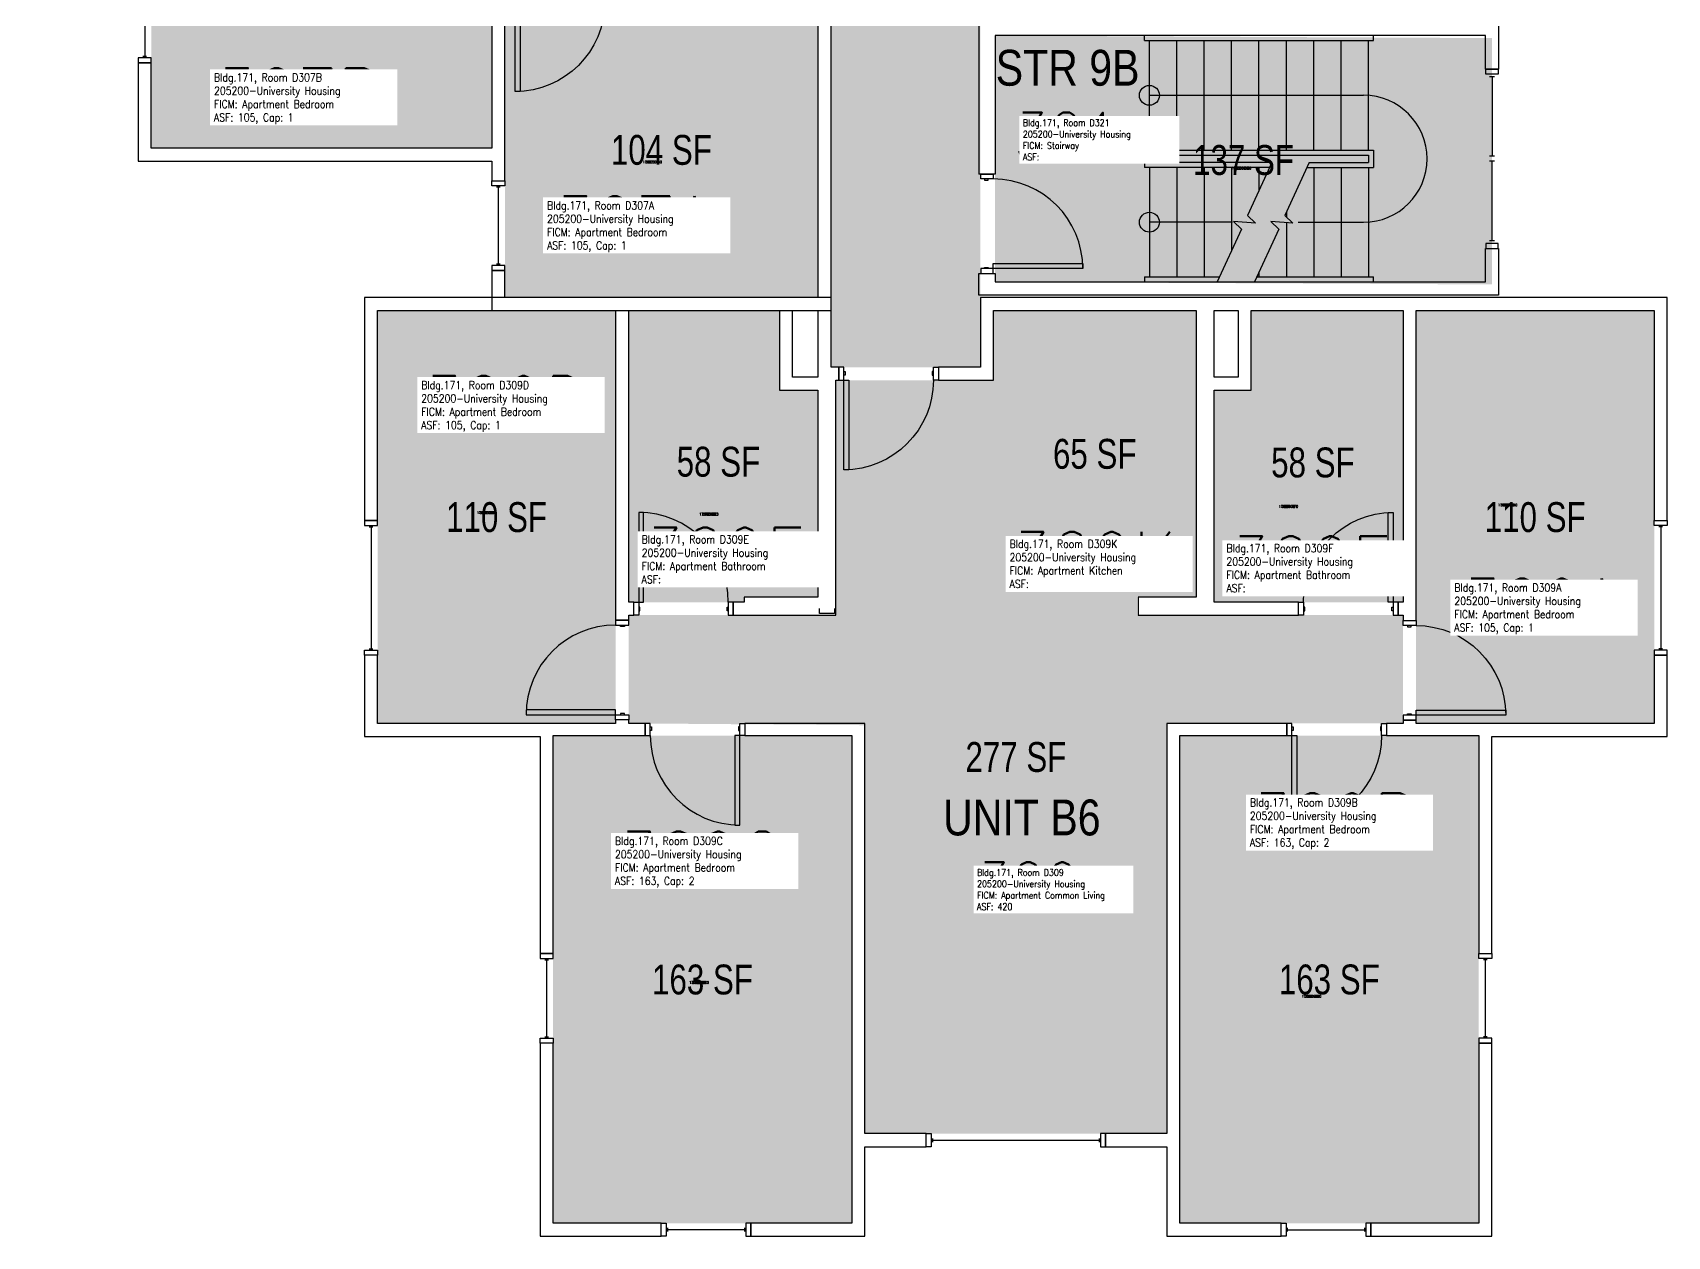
# Model space of a CAD drawing. Header units: inches. Extents: x -102 to 1651, y 245 to 1632.
# Drawn here: x 992 to 1649, y 245 to 729 of the extents above; entities that cross this region are included whole.
import ezdxf
from ezdxf.enums import TextEntityAlignment as Align

# ---------------------------------------------------------------- set-up
doc = ezdxf.new("R2010")
doc.units = ezdxf.units.IN
doc.header["$LTSCALE"] = 48
doc.header["$MEASUREMENT"] = 0
for name, color, linetype in [('A-AREA-IDEN', 1, 'Continuous'), ('A-DOOR', 2, 'Continuous'), ('A-FLOR', 3, 'Continuous'), ('A-GLAZ', 1, 'Continuous'), ('A-IDEN-RNUM', 7, 'Continuous'), ('A-IDEN-SNUM', 4, 'Continuous'), ('A-IDEN-VNUM', 4, 'Continuous'), ('A-WALL', 5, 'Continuous'), ('AREA-TEXT', 3, 'Continuous'), ('Rooms-Category-Color', 7, 'Continuous'), ('Rooms-College-Color', 7, 'Continuous'), ('Rooms-Department-Color', 7, 'Continuous'), ('Rooms-Division-Color', 7, 'Continuous'), ('Rooms-Information', 7, 'Continuous')]:
    doc.layers.add(name, color=color, linetype=linetype)
doc.styles.add('AREA', font='arial.ttf', dxfattribs={"width": 0.75, "height": 12})
doc.styles.add('DIMS', font='ARIALN.TTF')
doc.styles.add('ROOMSNUMBER', font='txt.shx', dxfattribs={"height": 0.03})
doc.styles.add('ROOMVNUMBER', font='simplex.shx', dxfattribs={"width": 0.85})
doc.styles.get("Standard").update_dxf_attribs({"font": 'ARIALN.TTF'})
doc.dimstyles.new('NBA 2004', dxfattribs={"dimscale": 48, "dimtxt": 0.09375, "dimasz": 0.09375, "dimexe": 0.125, "dimexo": 0.125, "dimgap": 0.0625, "dimtad": 1, "dimdec": 3, "dimzin": 3, "dimdsep": 46, "dimlunit": 4, "dimtxsty": 'DIMS', "dimblk": 'ARCHTICK', "dimcen": 0.09375, "dimdle": 0.125, "dimclrd": 256, "dimclre": 256, "dimclrt": 2, "dimadec": 0, "dimazin": 0, "dimtfac": 0.75, "dimtdec": 3, "dimtmove": 2, "dimatfit": 2, "dimfxl": 1, "dimfrac": 2, "dimtolj": 1, "dimtzin": 0, "dimlwd": -1, "dimlwe": -1, "dimarcsym": 0})

# ---------------------------------------------------------------- blocks, each defined once
blk = doc.blocks.new('_ArchTick')
at = {"color": 0, "linetype": 'ByBlock', "const_width": 0.15}
blk.add_lwpolyline([(-0.5, -0.5), (0.5, 0.5)], dxfattribs=at)

msp = doc.modelspace()

# ---------------------------------------------------------------- hatches: boundary and pattern name
at = {"layer": 'Rooms-Category-Color', "true_color": 0xadadad}
for points in [[(993.75, 1275.75), (996.13, 1275.75), (996.13, 1269.75), (1055.38, 1269.75), (1055.38, 1293.75), (1080.66, 1293.75), (1282.38, 1293.75), (1312.63, 1263.5), (1312.63, 1067.48), (1287.63, 1067.48), (1287.63, 985.16), (1312.63, 985.16), (1312.63, 594.38), (1372.63, 594.38), (1372.63, 1182.03), (1397.63, 1182.03), (1397.63, 1264.36), (1372.63, 1264.36), (1372.63, 1353.75), (1167.84, 1353.75), (1167.84, 1378.75), (1085.52, 1378.75), (1085.52, 1353.75), (996.78, 1353.75), (996.78, 1349.75), (996.13, 1349.75), (996.13, 1347.75), (992, 1347.75)], [(1378.5, 727.62), (1378.5, 628.62), (1578.12, 627.63), (1578.12, 726.62)]]:
    msp.add_hatch(color=253, dxfattribs=at).paths.add_polyline_path(points)
at = {"layer": 'Rooms-Category-Color', "true_color": 0x728ef3}
for points in [[(1176.38, 682.33), (1039.63, 682.33), (1039.63, 789.95), (1176.38, 789.95)], [(1307.38, 622.33), (1181.63, 622.33), (1181.63, 741.08), (1307.38, 741.08)], [(1377.86, 617.12), (1459.23, 617.12), (1459.23, 502), (1377.86, 502)], [(1130.5, 617.08), (1226.13, 617.08), (1226.13, 492.53), (1226.13, 451.2), (1130.5, 451.2)], [(1231.38, 617.08), (1231.38, 499.95), (1277.75, 499.95), (1277.75, 501.95), (1307.37, 501.95), (1307.37, 585.08), (1291.9, 585.08), (1291.9, 617.08)], [(1481.39, 617.08), (1542.38, 617.08), (1542.38, 499.95), (1466.5, 499.95), (1466.5, 585.08), (1481.39, 585.08)], [(1547.63, 617.08), (1643.25, 617.08), (1643.25, 451.2), (1547.63, 451.2)], [(1447.48, 286.38), (1326.25, 286.38), (1326.25, 450.51), (1231.38, 451.25), (1231.38, 494.75), (1314.6, 494.75), (1314.62, 589.13), (1377.88, 589.13), (1377.86, 502), (1435.48, 502), (1435.48, 494.75), (1542.36, 494.75), (1542.38, 451.25), (1447.5, 451.25)], [(1201.02, 446.33), (1321, 446.33), (1321, 250.33), (1201.02, 250.33)], [(1452.75, 446.33), (1572.75, 446.28), (1572.75, 250.38), (1452.75, 250.42)]]:
    msp.add_hatch(color=171, dxfattribs=at).paths.add_polyline_path(points)
at = {"layer": 'Rooms-College-Color', "true_color": 0xadadad}
for points in [[(993.75, 1275.75), (996.13, 1275.75), (996.13, 1269.75), (1055.38, 1269.75), (1055.38, 1293.75), (1080.66, 1293.75), (1282.38, 1293.75), (1312.63, 1263.5), (1312.63, 1067.48), (1287.63, 1067.48), (1287.63, 985.16), (1312.63, 985.16), (1312.63, 594.38), (1372.63, 594.38), (1372.63, 1182.03), (1397.63, 1182.03), (1397.63, 1264.36), (1372.63, 1264.36), (1372.63, 1353.75), (1167.84, 1353.75), (1167.84, 1378.75), (1085.52, 1378.75), (1085.52, 1353.75), (996.78, 1353.75), (996.78, 1349.75), (996.13, 1349.75), (996.13, 1347.75), (992, 1347.75)], [(1176.38, 682.33), (1039.63, 682.33), (1039.63, 789.95), (1176.38, 789.95)], [(1307.38, 622.33), (1181.63, 622.33), (1181.63, 741.08), (1307.38, 741.08)], [(1378.5, 727.62), (1378.5, 628.62), (1578.12, 627.63), (1578.12, 726.62)], [(1377.86, 617.12), (1459.23, 617.12), (1459.23, 502), (1377.86, 502)], [(1130.5, 617.08), (1226.13, 617.08), (1226.13, 492.53), (1226.13, 451.2), (1130.5, 451.2)], [(1231.38, 617.08), (1231.38, 499.95), (1277.75, 499.95), (1277.75, 501.95), (1307.37, 501.95), (1307.37, 585.08), (1291.9, 585.08), (1291.9, 617.08)], [(1481.39, 617.08), (1542.38, 617.08), (1542.38, 499.95), (1466.5, 499.95), (1466.5, 585.08), (1481.39, 585.08)], [(1547.63, 617.08), (1643.25, 617.08), (1643.25, 451.2), (1547.63, 451.2)], [(1447.48, 286.38), (1326.25, 286.38), (1326.25, 450.51), (1231.38, 451.25), (1231.38, 494.75), (1314.6, 494.75), (1314.62, 589.13), (1377.88, 589.13), (1377.86, 502), (1435.48, 502), (1435.48, 494.75), (1542.36, 494.75), (1542.38, 451.25), (1447.5, 451.25)], [(1201.02, 446.33), (1321, 446.33), (1321, 250.33), (1201.02, 250.33)], [(1452.75, 446.33), (1572.75, 446.28), (1572.75, 250.38), (1452.75, 250.42)]]:
    msp.add_hatch(color=253, dxfattribs=at).paths.add_polyline_path(points)
at = {"layer": 'Rooms-Department-Color', "true_color": 0xacacac}
for points in [[(993.75, 1275.75), (996.13, 1275.75), (996.13, 1269.75), (1055.38, 1269.75), (1055.38, 1293.75), (1080.66, 1293.75), (1282.38, 1293.75), (1312.63, 1263.5), (1312.63, 1067.48), (1287.63, 1067.48), (1287.63, 985.16), (1312.63, 985.16), (1312.63, 594.38), (1372.63, 594.38), (1372.63, 1182.03), (1397.63, 1182.03), (1397.63, 1264.36), (1372.63, 1264.36), (1372.63, 1353.75), (1167.84, 1353.75), (1167.84, 1378.75), (1085.52, 1378.75), (1085.52, 1353.75), (996.78, 1353.75), (996.78, 1349.75), (996.13, 1349.75), (996.13, 1347.75), (992, 1347.75)], [(1378.5, 727.62), (1378.5, 628.62), (1578.12, 627.63), (1578.12, 726.62)]]:
    msp.add_hatch(color=253, dxfattribs=at).paths.add_polyline_path(points)
at = {"layer": 'Rooms-Department-Color', "true_color": 0x604aed}
for points in [[(1176.38, 682.33), (1039.63, 682.33), (1039.63, 789.95), (1176.38, 789.95)], [(1307.38, 622.33), (1181.63, 622.33), (1181.63, 741.08), (1307.38, 741.08)], [(1377.86, 617.12), (1459.23, 617.12), (1459.23, 502), (1377.86, 502)], [(1130.5, 617.08), (1226.13, 617.08), (1226.13, 492.53), (1226.13, 451.2), (1130.5, 451.2)], [(1231.38, 617.08), (1231.38, 499.95), (1277.75, 499.95), (1277.75, 501.95), (1307.37, 501.95), (1307.37, 585.08), (1291.9, 585.08), (1291.9, 617.08)], [(1481.39, 617.08), (1542.38, 617.08), (1542.38, 499.95), (1466.5, 499.95), (1466.5, 585.08), (1481.39, 585.08)], [(1547.63, 617.08), (1643.25, 617.08), (1643.25, 451.2), (1547.63, 451.2)], [(1447.48, 286.38), (1326.25, 286.38), (1326.25, 450.51), (1231.38, 451.25), (1231.38, 494.75), (1314.6, 494.75), (1314.62, 589.13), (1377.88, 589.13), (1377.86, 502), (1435.48, 502), (1435.48, 494.75), (1542.36, 494.75), (1542.38, 451.25), (1447.5, 451.25)], [(1201.02, 446.33), (1321, 446.33), (1321, 250.33), (1201.02, 250.33)], [(1452.75, 446.33), (1572.75, 446.28), (1572.75, 250.38), (1452.75, 250.42)]]:
    msp.add_hatch(color=173, dxfattribs=at).paths.add_polyline_path(points)
at = {"layer": 'Rooms-Division-Color', "true_color": 0xadadad}
for points in [[(993.75, 1275.75), (996.13, 1275.75), (996.13, 1269.75), (1055.38, 1269.75), (1055.38, 1293.75), (1080.66, 1293.75), (1282.38, 1293.75), (1312.63, 1263.5), (1312.63, 1067.48), (1287.63, 1067.48), (1287.63, 985.16), (1312.63, 985.16), (1312.63, 594.38), (1372.63, 594.38), (1372.63, 1182.03), (1397.63, 1182.03), (1397.63, 1264.36), (1372.63, 1264.36), (1372.63, 1353.75), (1167.84, 1353.75), (1167.84, 1378.75), (1085.52, 1378.75), (1085.52, 1353.75), (996.78, 1353.75), (996.78, 1349.75), (996.13, 1349.75), (996.13, 1347.75), (992, 1347.75)], [(1378.5, 727.62), (1378.5, 628.62), (1578.12, 627.63), (1578.12, 726.62)]]:
    msp.add_hatch(color=253, dxfattribs=at).paths.add_polyline_path(points)
at = {"layer": 'Rooms-Division-Color', "true_color": 0x604aed}
for points in [[(1176.38, 682.33), (1039.63, 682.33), (1039.63, 789.95), (1176.38, 789.95)], [(1307.38, 622.33), (1181.63, 622.33), (1181.63, 741.08), (1307.38, 741.08)], [(1377.86, 617.12), (1459.23, 617.12), (1459.23, 502), (1377.86, 502)], [(1130.5, 617.08), (1226.13, 617.08), (1226.13, 492.53), (1226.13, 451.2), (1130.5, 451.2)], [(1231.38, 617.08), (1231.38, 499.95), (1277.75, 499.95), (1277.75, 501.95), (1307.37, 501.95), (1307.37, 585.08), (1291.9, 585.08), (1291.9, 617.08)], [(1481.39, 617.08), (1542.38, 617.08), (1542.38, 499.95), (1466.5, 499.95), (1466.5, 585.08), (1481.39, 585.08)], [(1547.63, 617.08), (1643.25, 617.08), (1643.25, 451.2), (1547.63, 451.2)], [(1447.48, 286.38), (1326.25, 286.38), (1326.25, 450.51), (1231.38, 451.25), (1231.38, 494.75), (1314.6, 494.75), (1314.62, 589.13), (1377.88, 589.13), (1377.86, 502), (1435.48, 502), (1435.48, 494.75), (1542.36, 494.75), (1542.38, 451.25), (1447.5, 451.25)], [(1201.02, 446.33), (1321, 446.33), (1321, 250.33), (1201.02, 250.33)], [(1452.75, 446.33), (1572.75, 446.28), (1572.75, 250.38), (1452.75, 250.42)]]:
    msp.add_hatch(color=173, dxfattribs=at).paths.add_polyline_path(points)

# ---------------------------------------------------------------- linework, layer by layer
at = {"layer": 'A-DOOR'}
for points in [[(1185.75, 741.12), (1187.75, 741.12), (1187.75, 705.12), (1185.75, 705.12)], [(1372.75, 670), (1372.75, 672), (1377.75, 672), (1377.75, 670)], [(1374.25, 670), (1374.25, 669.5), (1375.75, 669.5), (1375.75, 670)], [(1372.75, 634), (1372.75, 632), (1377.75, 632), (1377.75, 634)], [(1374.25, 634), (1374.25, 634.5), (1375.75, 634.5), (1375.75, 634)], [(1377.75, 634), (1377.75, 636), (1413.75, 636), (1413.75, 634)], [(1317.75, 594.38), (1315.75, 594.38), (1315.75, 589.13), (1317.75, 589.13)], [(1317.75, 592.63), (1318.25, 592.63), (1318.25, 591.13), (1317.75, 591.13)], [(1353.75, 592.63), (1353.25, 592.63), (1353.25, 591.13), (1353.75, 591.13)], [(1353.75, 594.38), (1355.75, 594.38), (1355.75, 589.13), (1353.75, 589.13)], [(1317.75, 589.13), (1319.75, 589.13), (1319.75, 553.13), (1317.75, 553.13)], [(1235.38, 500), (1237.38, 500), (1237.38, 536), (1235.38, 536)], [(1538.38, 500), (1536.38, 500), (1536.38, 536), (1538.38, 536)], [(1235.38, 494.75), (1233.38, 494.75), (1233.38, 500), (1235.38, 500)], [(1271.38, 494.75), (1273.38, 494.75), (1273.38, 500), (1271.38, 500)], [(1502.38, 494.75), (1500.38, 494.75), (1500.38, 500), (1502.38, 500)], [(1538.38, 494.75), (1540.38, 494.75), (1540.38, 500), (1538.38, 500)], [(1231.38, 490.72), (1231.38, 492.72), (1226.13, 492.72), (1226.13, 490.72)], [(1235.38, 496.5), (1235.88, 496.5), (1235.88, 498), (1235.38, 498)], [(1271.38, 496.5), (1270.88, 496.5), (1270.88, 498), (1271.38, 498)], [(1502.38, 496.5), (1502.88, 496.5), (1502.88, 498), (1502.38, 498)], [(1538.38, 496.5), (1537.88, 496.5), (1537.88, 498), (1538.38, 498)], [(1542.38, 490.57), (1542.38, 492.57), (1547.63, 492.57), (1547.63, 490.57)], [(1229.63, 490.72), (1229.63, 490.22), (1228.13, 490.22), (1228.13, 490.72)], [(1544.13, 490.57), (1544.13, 490.07), (1545.63, 490.07), (1545.63, 490.57)], [(1226.13, 454.72), (1226.13, 456.72), (1190.13, 456.72), (1190.13, 454.72)], [(1231.38, 454.72), (1231.38, 452.72), (1226.13, 452.72), (1226.13, 454.72)], [(1229.63, 454.72), (1229.63, 455.22), (1228.13, 455.22), (1228.13, 454.72)], [(1542.38, 454.57), (1542.38, 452.57), (1547.63, 452.57), (1547.63, 454.57)], [(1544.13, 454.57), (1544.13, 455.07), (1545.63, 455.07), (1545.63, 454.57)], [(1547.63, 454.57), (1547.63, 456.57), (1583.63, 456.57), (1583.63, 454.57)], [(1240.02, 451.25), (1238.02, 451.25), (1238.02, 446.38), (1240.02, 446.38)], [(1240.02, 449.88), (1240.52, 449.88), (1240.52, 448.38), (1240.02, 448.38)], [(1276.02, 449.88), (1275.52, 449.88), (1275.52, 448.38), (1276.02, 448.38)], [(1276.02, 451.25), (1278.02, 451.25), (1278.02, 446.38), (1276.02, 446.38)], [(1497.75, 451.25), (1495.75, 451.25), (1495.75, 446.38), (1497.75, 446.38)], [(1497.75, 449.88), (1498.25, 449.88), (1498.25, 448.38), (1497.75, 448.38)], [(1533.75, 449.88), (1533.25, 449.88), (1533.25, 448.38), (1533.75, 448.38)], [(1533.75, 451.25), (1535.75, 451.25), (1535.75, 446.38), (1533.75, 446.38)], [(1276.02, 446.38), (1274.02, 446.38), (1274.02, 410.38), (1276.02, 410.38)], [(1497.75, 446.38), (1499.75, 446.38), (1499.75, 410.38), (1497.75, 410.38)]]:
    msp.add_lwpolyline(points, close=True, dxfattribs=at)
at = {"layer": 'A-DOOR', "extrusion": (0, 0, -1)}
for centre, start, end in [((-1185.75, 741.12), 180, 270), ((-1317.75, 589.13), 180, 270), ((-1538.38, 500), 0, 90), ((-1547.63, 454.57), 90, 180), ((-1497.75, 446.38), 180, 270)]:
    msp.add_arc(centre, 36, start, end, dxfattribs=at)
at = {"layer": 'A-DOOR'}
for centre, start, end in [((1377.75, 634), 0, 90), ((1235.38, 500), 0, 90), ((1226.13, 454.72), 90, 180), ((1276.02, 446.38), 180, 270)]:
    msp.add_arc(centre, 36, start, end, dxfattribs=at)
at = {"layer": 'A-FLOR'}
for p, q in [((1438.5, 725.62), (1438.5, 727.62)), ((1438.5, 725.62), (1530.5, 725.62)), ((1440.5, 681.62), (1440.5, 725.62)), ((1451.5, 681.62), (1451.5, 725.62)), ((1462.5, 681.62), (1462.5, 725.62)), ((1473.5, 681.62), (1473.5, 725.62)), ((1484.5, 681.62), (1484.5, 725.62)), ((1495.5, 681.62), (1495.5, 725.62)), ((1506.5, 681.62), (1506.5, 725.62)), ((1517.5, 681.62), (1517.5, 725.62)), ((1528.5, 681.62), (1528.5, 725.62)), ((1530.5, 725.62), (1530.5, 727.62)), ((1440.5, 703.62), (1526.5, 703.62)), ((1438.5, 681.62), (1530.5, 681.62)), ((1438.5, 681.62), (1438.5, 674.62)), ((1440.5, 679.62), (1528.5, 679.62)), ((1440.5, 679.62), (1440.5, 676.62)), ((1489.63, 676.62), (1440.5, 676.62)), ((1504.63, 676.62), (1528.5, 676.62)), ((1528.5, 679.62), (1528.5, 676.62)), ((1530.5, 681.62), (1530.5, 674.62)), ((1488.72, 674.62), (1438.5, 674.62)), ((1440.5, 674.62), (1440.5, 630.62)), ((1451.5, 674.62), (1451.5, 630.62)), ((1462.5, 674.62), (1462.5, 630.62)), ((1473.5, 674.62), (1473.5, 641.21)), ((1484.5, 674.62), (1484.5, 665.38)), ((1503.72, 674.62), (1530.5, 674.62)), ((1506.5, 674.62), (1506.5, 630.62)), ((1506.5, 674.62), (1506.5, 630.62)), ((1517.5, 674.62), (1517.5, 630.62)), ((1528.5, 674.62), (1528.5, 630.62)), ((1495.5, 656.58), (1495.5, 654.81)), ((1495.5, 652.49), (1495.5, 630.62)), ((1438.5, 630.62), (1438.5, 628.62)), ((1438.5, 630.62), (1468.68, 630.62)), ((1483.68, 630.62), (1530.5, 630.62)), ((1484.5, 632.43), (1484.5, 630.62)), ((1530.5, 628.62), (1530.5, 630.62))]:
    msp.add_line(p, q, dxfattribs=at)
for points in [[(1489.63, 676.62), (1479.93, 655.36), (1483.07, 652.3), (1474.32, 652.96), (1477.46, 649.9), (1467.77, 628.62)], [(1504.63, 676.62), (1494.93, 655.36), (1498.07, 652.3), (1489.32, 652.96), (1492.46, 649.9), (1482.77, 628.62)]]:
    msp.add_lwpolyline(points, dxfattribs=at)
for centre in [(1440.5, 703.62), (1440.5, 652.62)]:
    msp.add_circle(centre, 4, dxfattribs=at)
msp.add_arc((1526.5, 678.12), 25.5, 270, 90, dxfattribs=at)
at = {"layer": 'A-GLAZ'}
for p, q in [((1037, 768.22), (1037, 719.22)), ((1037.75, 719.22), (1036.25, 719.22)), ((1579.12, 711.12), (1577.12, 711.12)), ((1578.12, 711.12), (1578.12, 679.12)), ((1579.12, 679.12), (1577.12, 679.12)), ((1579.12, 677.12), (1577.12, 677.12)), ((1578.12, 645.12), (1578.12, 677.12)), ((1179.75, 666.76), (1178.25, 666.76)), ((1179, 666.76), (1179, 635.76)), ((1579.12, 645.12), (1577.12, 645.12)), ((1179.75, 635.76), (1178.25, 635.76)), ((1127.13, 530.22), (1128.63, 530.22)), ((1127.88, 530.22), (1127.88, 481.22)), ((1646.63, 530.22), (1645.13, 530.22)), ((1645.88, 530.22), (1645.88, 481.22)), ((1127.13, 481.22), (1128.63, 481.22)), ((1646.63, 481.22), (1645.13, 481.22)), ((1197.64, 356.25), (1199.14, 356.25)), ((1198.39, 356.25), (1198.39, 325.25)), ((1576.13, 356.25), (1574.63, 356.25)), ((1575.38, 356.25), (1575.38, 325.25)), ((1197.64, 325.25), (1199.14, 325.25)), ((1576.13, 325.25), (1574.63, 325.25)), ((1353.38, 284.5), (1353.38, 283)), ((1353.38, 283.75), (1420.38, 283.75)), ((1420.38, 284.5), (1420.38, 283)), ((1246.89, 248.5), (1246.89, 247)), ((1277.89, 247.75), (1246.89, 247.75)), ((1277.89, 248.5), (1277.89, 247)), ((1495.88, 248.5), (1495.88, 247)), ((1495.88, 247.75), (1526.88, 247.75)), ((1526.88, 248.5), (1526.88, 247))]:
    msp.add_line(p, q, dxfattribs=at)
for points in [[(1034.38, 718.72), (1034.38, 716.72), (1039.63, 716.72), (1039.63, 718.72)], [(1575.62, 712.12), (1575.62, 714.12), (1580.62, 714.12), (1580.62, 712.12)], [(1176.38, 667.26), (1176.38, 669.26), (1181.63, 669.26), (1181.63, 667.26)], [(1575.62, 644.12), (1575.62, 642.12), (1580.62, 642.12), (1580.62, 644.12)], [(1176.38, 635.26), (1176.38, 633.26), (1181.63, 633.26), (1181.63, 635.26)], [(1130.5, 530.72), (1130.5, 532.72), (1125.25, 532.72), (1125.25, 530.72)], [(1643.25, 530.72), (1643.25, 532.72), (1648.5, 532.72), (1648.5, 530.72)], [(1130.5, 480.72), (1130.5, 478.72), (1125.25, 478.72), (1125.25, 480.72)], [(1643.25, 480.72), (1643.25, 478.72), (1648.5, 478.72), (1648.5, 480.72)], [(1201.02, 356.75), (1201.02, 358.75), (1195.77, 358.75), (1195.77, 356.75)], [(1572.75, 356.75), (1572.75, 358.75), (1578, 358.75), (1578, 356.75)], [(1201.02, 324.75), (1201.02, 322.75), (1195.77, 322.75), (1195.77, 324.75)], [(1572.75, 324.75), (1572.75, 322.75), (1578, 322.75), (1578, 324.75)], [(1352.88, 281.13), (1350.88, 281.13), (1350.88, 286.38), (1352.88, 286.38)], [(1420.88, 281.13), (1422.88, 281.13), (1422.88, 286.38), (1420.88, 286.38)], [(1246.39, 245.13), (1244.39, 245.13), (1244.39, 250.38), (1246.39, 250.38)], [(1278.39, 245.13), (1280.39, 245.13), (1280.39, 250.38), (1278.39, 250.38)], [(1495.38, 245.13), (1493.38, 245.13), (1493.38, 250.38), (1495.38, 250.38)], [(1527.38, 245.13), (1529.38, 245.13), (1529.38, 250.38), (1527.38, 250.38)]]:
    msp.add_lwpolyline(points, close=True, dxfattribs=at)
at = {"layer": 'A-WALL'}
for p, q in [((1176.38, 748.37), (1176.38, 682.37)), ((1312.63, 617.12), (1312.63, 745.75)), ((1181.63, 677.75), (1181.63, 741.12)), ((1307.38, 741.12), (1307.38, 622.37)), ((1372, 738.87), (1372, 672)), ((1580.75, 732.87), (1580.75, 714.12)), ((1575.5, 727.62), (1378.5, 727.62)), ((1378.5, 727.62), (1378.5, 672)), ((1575.5, 714.12), (1575.5, 727.62)), ((1034.38, 716.72), (1034.38, 677.12)), ((1039.63, 716.72), (1034.38, 716.72)), ((1039.63, 682.37), (1039.63, 716.72)), ((1580.75, 714.12), (1575.5, 714.12)), ((1034.38, 677.12), (1176.38, 677.12)), ((1176.38, 682.37), (1039.63, 682.37)), ((1176.38, 677.12), (1176.38, 669.26)), ((1181.63, 669.26), (1181.63, 677.75)), ((1378.5, 672), (1372, 672)), ((1176.38, 669.26), (1181.63, 669.26)), ((1575.5, 628.62), (1575.5, 642.12)), ((1575.5, 642.12), (1580.75, 642.12)), ((1580.75, 642.12), (1580.75, 623.38)), ((1176.38, 633.26), (1176.38, 617.12)), ((1181.63, 633.26), (1176.38, 633.26)), ((1181.63, 622.37), (1181.63, 633.26)), ((1372, 632), (1378.5, 632)), ((1372, 623.38), (1372, 632)), ((1378.5, 632), (1378.5, 628.62)), ((1378.5, 628.62), (1575.5, 628.62)), ((1312.63, 622.37), (1125.25, 622.37)), ((1125.25, 622.37), (1125.25, 532.72)), ((1130.5, 617.12), (1226.13, 617.12)), ((1130.5, 532.72), (1130.5, 617.12)), ((1176.38, 617.12), (1312.63, 617.12)), ((1307.38, 622.37), (1181.63, 622.37)), ((1226.13, 617.12), (1226.13, 492.72)), ((1231.38, 617.12), (1291.9, 617.12)), ((1231.38, 500), (1231.38, 617.12)), ((1291.9, 617.12), (1291.9, 585.13)), ((1297.15, 617.12), (1307.38, 617.12)), ((1297.15, 590.38), (1297.15, 617.12)), ((1307.38, 617.12), (1307.38, 590.38)), ((1312.63, 594.38), (1312.63, 622.37)), ((1580.75, 623.38), (1372, 623.38)), ((1648.5, 622.37), (1372.63, 622.37)), ((1372.63, 622.37), (1372.63, 594.38)), ((1377.88, 617.12), (1459.25, 617.12)), ((1377.88, 589.13), (1377.88, 617.12)), ((1459.25, 617.12), (1459.25, 502)), ((1466.5, 617.12), (1476.14, 617.12)), ((1466.5, 590.38), (1466.5, 617.12)), ((1476.14, 617.12), (1476.14, 590.38)), ((1481.39, 617.12), (1542.38, 617.12)), ((1481.39, 585.13), (1481.39, 617.12)), ((1542.38, 617.12), (1542.38, 500)), ((1547.63, 617.12), (1643.25, 617.12)), ((1547.63, 492.57), (1547.63, 617.12)), ((1643.25, 617.12), (1643.25, 532.72)), ((1648.5, 532.72), (1648.5, 622.37)), ((1315.75, 594.38), (1312.63, 594.38)), ((1315.75, 589.13), (1315.75, 594.38)), ((1372.63, 594.38), (1355.75, 594.38)), ((1355.75, 594.38), (1355.75, 589.13)), ((1291.9, 585.13), (1307.37, 585.13)), ((1307.38, 590.38), (1297.15, 590.38)), ((1307.37, 585.13), (1307.37, 502)), ((1314.62, 589.13), (1315.75, 589.13)), ((1314.62, 494.75), (1314.62, 589.13)), ((1355.75, 589.13), (1377.88, 589.13)), ((1476.14, 590.38), (1466.5, 590.38)), ((1466.5, 500), (1466.5, 585.13)), ((1466.5, 585.13), (1481.39, 585.13)), ((1125.25, 532.72), (1130.5, 532.72)), ((1643.25, 532.72), (1648.5, 532.72)), ((1233.38, 500), (1231.38, 500)), ((1233.38, 494.75), (1233.38, 500)), ((1277.75, 500), (1273.38, 500)), ((1273.38, 500), (1273.38, 494.75)), ((1307.37, 502), (1277.75, 502)), ((1277.75, 502), (1277.75, 500)), ((1459.25, 502), (1436, 502)), ((1436, 502), (1436, 494.75)), ((1500.38, 500), (1466.5, 500)), ((1500.38, 494.75), (1500.38, 500)), ((1542.38, 500), (1540.38, 500)), ((1540.38, 500), (1540.38, 494.75)), ((1226.13, 492.72), (1231.38, 492.72)), ((1231.38, 492.72), (1231.38, 494.75)), ((1231.38, 494.75), (1233.38, 494.75)), ((1273.38, 494.75), (1280.12, 494.75)), ((1280.12, 494.75), (1314.62, 494.75)), ((1308, 495.38), (1308, 497.38)), ((1313.99, 495.38), (1308, 495.38)), ((1313.99, 497.38), (1313.99, 495.38)), ((1436, 494.75), (1463.75, 494.75)), ((1463.75, 494.75), (1500.38, 494.75)), ((1540.38, 494.75), (1542.38, 494.75)), ((1542.38, 494.75), (1542.38, 492.57)), ((1542.38, 492.57), (1547.63, 492.57)), ((1125.25, 478.72), (1125.25, 446)), ((1130.5, 478.72), (1125.25, 478.72)), ((1130.5, 451.25), (1130.5, 478.72)), ((1648.5, 478.72), (1643.25, 478.72)), ((1643.25, 478.72), (1643.25, 451.25)), ((1648.5, 446), (1648.5, 478.72)), ((1196.38, 451.25), (1130.5, 451.25)), ((1226.13, 451.25), (1196.38, 451.25)), ((1231.38, 452.72), (1226.13, 452.72)), ((1226.13, 452.72), (1226.13, 451.25)), ((1231.38, 451.25), (1231.38, 452.72)), ((1238.02, 451.25), (1231.38, 451.25)), ((1238.02, 446.38), (1238.02, 451.25)), ((1326.27, 451.25), (1278.02, 451.25)), ((1278.02, 451.25), (1278.02, 446.38)), ((1326.27, 286.38), (1326.27, 451.25)), ((1495.75, 451.25), (1447.5, 451.25)), ((1447.5, 451.25), (1447.5, 286.38)), ((1495.75, 446.38), (1495.75, 451.25)), ((1542.38, 451.25), (1535.75, 451.25)), ((1535.75, 451.25), (1535.75, 446.38)), ((1542.38, 452.57), (1542.38, 451.25)), ((1547.63, 452.57), (1542.38, 452.57)), ((1547.63, 451.25), (1547.63, 452.57)), ((1577.38, 451.25), (1547.63, 451.25)), ((1643.25, 451.25), (1577.38, 451.25)), ((1125.25, 446), (1195.77, 446)), ((1195.77, 446), (1195.77, 358.75)), ((1201.02, 358.75), (1201.02, 446.38)), ((1201.02, 446.38), (1238.02, 446.38)), ((1278.02, 446.38), (1321.02, 446.38)), ((1321.02, 446.38), (1321.02, 250.38)), ((1452.75, 446.38), (1495.75, 446.38)), ((1452.75, 250.38), (1452.75, 446.38)), ((1535.75, 446.38), (1572.75, 446.38)), ((1572.75, 446.38), (1572.75, 358.75)), ((1578, 358.75), (1578, 446)), ((1578, 446), (1648.5, 446)), ((1195.77, 358.75), (1201.02, 358.75)), ((1572.75, 358.75), (1578, 358.75)), ((1195.77, 322.75), (1195.77, 245.13)), ((1201.02, 322.75), (1195.77, 322.75)), ((1201.02, 250.38), (1201.02, 322.75)), ((1578, 322.75), (1572.75, 322.75)), ((1572.75, 322.75), (1572.75, 250.38)), ((1578, 245.13), (1578, 322.75)), ((1350.88, 286.38), (1326.27, 286.38)), ((1350.88, 281.13), (1350.88, 286.38)), ((1447.5, 286.38), (1422.88, 286.38)), ((1422.88, 286.38), (1422.88, 281.13)), ((1326.27, 281.13), (1350.88, 281.13)), ((1326.27, 245.13), (1326.27, 281.13)), ((1422.88, 281.13), (1447.5, 281.13)), ((1447.5, 281.13), (1447.5, 245.13)), ((1244.39, 250.38), (1201.02, 250.38)), ((1244.39, 245.13), (1244.39, 250.38)), ((1321.02, 250.38), (1280.39, 250.38)), ((1280.39, 250.38), (1280.39, 245.13)), ((1493.38, 250.38), (1452.75, 250.38)), ((1493.38, 245.13), (1493.38, 250.38)), ((1572.75, 250.38), (1529.38, 250.38)), ((1529.38, 250.38), (1529.38, 245.13)), ((1195.77, 245.13), (1244.39, 245.13)), ((1280.39, 245.13), (1326.27, 245.13)), ((1447.5, 245.13), (1493.38, 245.13)), ((1529.38, 245.13), (1578, 245.13))]:
    msp.add_line(p, q, dxfattribs=at)

# ---------------------------------------------------------------- texts
at = {"layer": 'A-AREA-IDEN'}
for s, p in [('STR 9B', (1407.65, 707.5)), ('UNIT B6', (1389.27, 406.24))]:
    msp.add_text(s, height=14.4, dxfattribs=at).set_placement(p, align=Align.CENTER)
at = {"layer": 'A-IDEN-RNUM', "style": 'ROOMSNUMBER', "width": 0.85}
for s, p in [('0307-A0', (1240.87, 676.81)), ('0321-00', (1477.52, 674.34)), ('0309-F0', (1496.34, 538.42)), ('0309-A0', (1584.39, 539.03)), ('0309-D0', (1174.34, 535.95)), ('0309-E0', (1263.62, 535.34)), ('0309-K0', (1405.6, 517.25)), ('0309-00', (1393.75, 384.57)), ('0309-C0', (1259.63, 347.11)), ('0309-B0', (1505.58, 341.56))]:
    msp.add_text(s, height=1, dxfattribs=at).set_placement(p, align=Align.MIDDLE_CENTER)
at = {"layer": 'A-IDEN-SNUM', "style": 'ROOMSNUMBER', "width": 0.85}
for s, p in [('1710D307A0', (1240.87, 676.81)), ('1710D32100', (1477.52, 674.34)), ('1710D309F0', (1496.34, 538.42)), ('1710D309A0', (1584.39, 539.03)), ('1710D309D0', (1174.34, 535.95)), ('1710D309E0', (1263.62, 535.34)), ('1710D309K0', (1405.6, 517.25)), ('1710D30900', (1393.75, 384.57)), ('1710D309C0', (1259.63, 347.11)), ('1710D309B0', (1505.58, 341.56))]:
    msp.add_text(s, height=1, dxfattribs=at).set_placement(p, align=Align.MIDDLE_CENTER)
at = {"layer": 'A-IDEN-VNUM', "style": 'ROOMVNUMBER', "width": 0.85}
for s, height, p in [('307B', 22.5, (1098.53, 703.32)), ('321', 19.2, (1407.13, 687.1)), ('307A', 22.5, (1233.2, 651.87)), ('309D', 22.5, (1181.74, 579.67)), ('309E', 22.5, (1269.82, 518.77)), ('309K', 22.5, (1418.03, 516.93)), ('309F', 22.5, (1504.67, 515.21)), ('309A', 22.5, (1597.57, 498.28)), ('309B', 22.5, (1514.54, 411.94)), ('309C', 22.5, (1260.01, 396.5)), ('309', 19.2, (1391.87, 385.84))]:
    msp.add_text(s, height=height, dxfattribs=at).set_placement(p, align=Align.MIDDLE_CENTER)
at = {"layer": 'AREA-TEXT', "style": 'AREA', "width": 0.75}
for s, p in [('104 SF', (1244.5, 681.7)), ('137 SF', (1478.31, 677.63)), ('65 SF', (1418.54, 559.56)), ('58 SF', (1267.41, 556.4)), ('58 SF', (1506.17, 556.1)), ('110 SF', (1178.31, 534.14)), ('110 SF', (1595.44, 534.14)), ('277 SF', (1386.88, 437.75)), ('163 SF', (1512.75, 348.35)), ('163 SF', (1261.01, 348.33))]:
    msp.add_text(s, height=12, dxfattribs=at).set_placement(p, align=Align.MIDDLE_CENTER)

# ---------------------------------------------------------------- leaders
at = {"layer": 'A-FLOR'}
for points in [[(1473.81, 652.62), (1440.5, 652.62)], [(1500.21, 652.62), (1526.5, 652.62)]]:
    msp.add_leader(points, dimstyle='NBA 2004', override={"dimscale": 96, "dimasz": 0.09375, "dimgap": 0.0625, "dimtad": 0}, dxfattribs=at)

# ---------------------------------------------------------------- next in the draw order: texts
at = {"layer": 'Rooms-Information', "attachment_point": 7, "style": 'ROOMVNUMBER', "bg_fill": 3, "box_fill_scale": 1.5, "bg_fill_color": 256, "bg_fill_true_color": 13158600, "bg_fill_transparency": 0}
for s, insert, char_height, width in [('Bldg.171, Room D307B^M^J205200-University Housing^M^JFICM: Apartment Bedroom^M^JASF: 105, Cap: 1', (1064.83, 692.07), 3.2143, 72), ('Bldg.171, Room D321^M^J205200-University Housing^M^JFICM: Stairway^M^JASF: ', (1389.65, 677.5), 2.7429, 61.44), ('Bldg.171, Room D307A^M^J205200-University Housing^M^JFICM: Apartment Bedroom^M^JASF: 105, Cap: 1', (1198.59, 640.62), 3.2143, 72), ('Bldg.171, Room D309D^M^J205200-University Housing^M^JFICM: Apartment Bedroom^M^JASF: 105, Cap: 1', (1148.05, 568.42), 3.2143, 72), ('Bldg.171, Room D309E^M^J205200-University Housing^M^JFICM: Apartment Bathroom^M^JASF: ', (1236.58, 507.52), 3.2143, 72), ('Bldg.171, Room D309K^M^J205200-University Housing^M^JFICM: Apartment Kitchen^M^JASF: ', (1384.33, 505.68), 3.2143, 72), ('Bldg.171, Room D309F^M^J205200-University Housing^M^JFICM: Apartment Bathroom^M^JASF: ', (1471.43, 503.96), 3.2143, 72), ('Bldg.171, Room D309A^M^J205200-University Housing^M^JFICM: Apartment Bedroom^M^JASF: 105, Cap: 1', (1562.97, 487.03), 3.2143, 72), ('Bldg.171, Room D309B^M^J205200-University Housing^M^JFICM: Apartment Bedroom^M^JASF: 163, Cap: 2', (1480.84, 400.69), 3.2143, 72), ('Bldg.171, Room D309C^M^J205200-University Housing^M^JFICM: Apartment Bedroom^M^JASF: 163, Cap: 2', (1225.86, 385.25), 3.2143, 72), ('Bldg.171, Room D309^M^J205200-University Housing^M^JFICM: Apartment Common Living^M^JASF: 420', (1371.27, 376.24), 2.7429, 61.44)]:
    msp.add_mtext(s, dxfattribs=dict(at, insert=insert, char_height=char_height, width=width))

doc.saveas('drawing.dxf')
